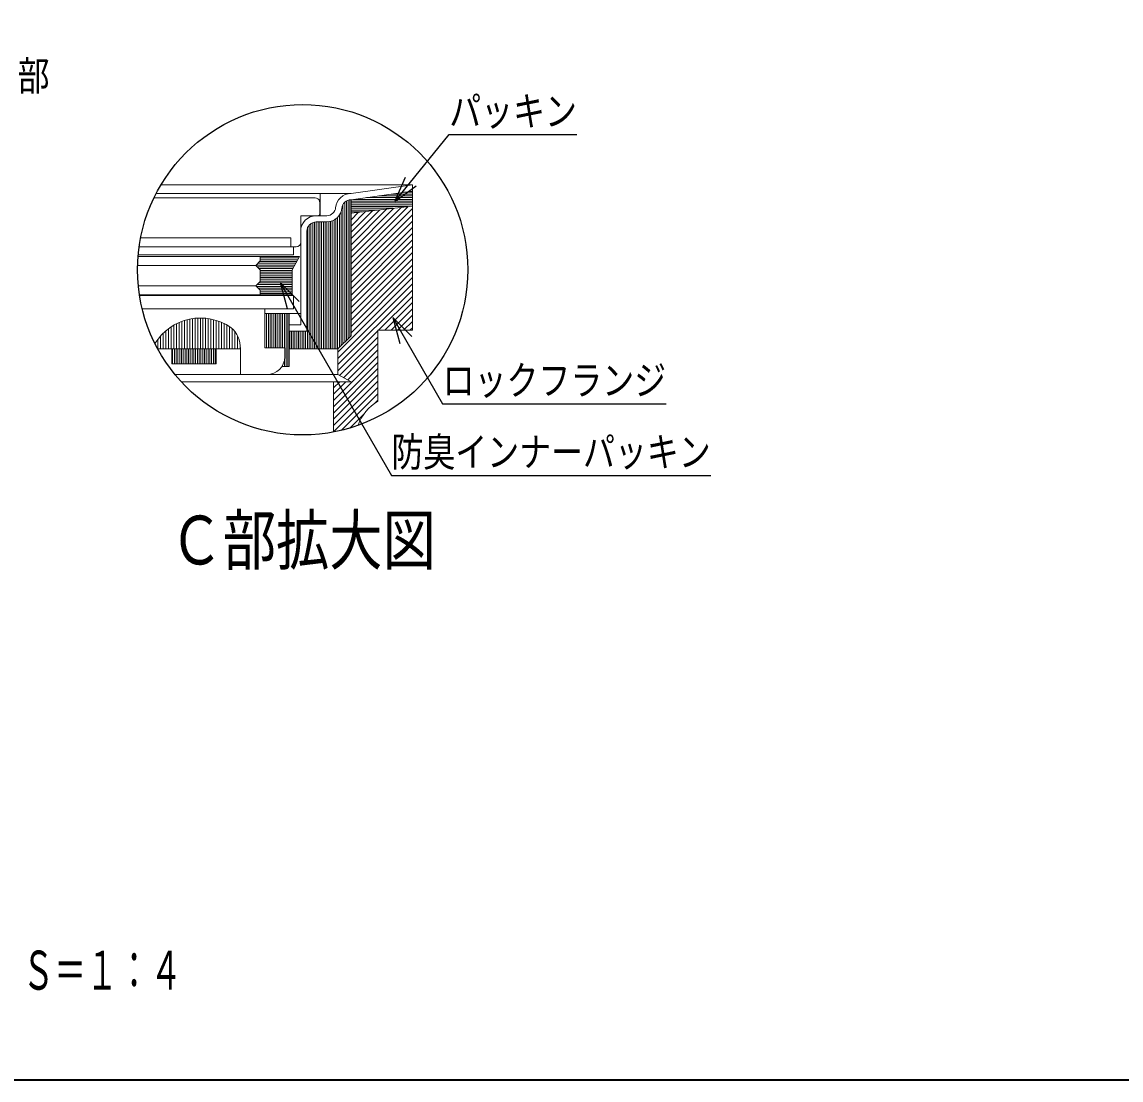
# Model space of a CAD drawing. Units: millimetres, scale not verified, with parts at other scales. Extents: x -1488 to 1365, y -1052 to 870.
# Drawn here: x -614 to 212, y -930 to -135 of the extents above; entities that cross this region are included whole.
import ezdxf
from ezdxf.enums import TextEntityAlignment as Align

# ---------------------------------------------------------------- set-up
doc = ezdxf.new("R2010")
doc.units = ezdxf.units.MM
doc.header["$LTSCALE"] = 10
for name, color, linetype, lineweight in [('0-7_枠細線', 171, 'Continuous', 25), ('0-8_枠中線', 5, 'Continuous', 35), ('0-F', 16, 'Continuous', 15)]:
    doc.layers.add(name, color=color, linetype=linetype, lineweight=lineweight)
doc.layers.add('1-0', color=7, linetype='Continuous')
doc.layers.add('1-1_寸法4', color=7, linetype='Continuous')
doc.styles.add('ＭＳ ゴシック', font='')
doc.styles.get('ＭＳ ゴシック').set_extended_font_data('MS Gothic')

msp = doc.modelspace()

# ---------------------------------------------------------------- linework, layer by layer
at = {"layer": '0-8_枠中線'}
msp.add_lwpolyline([(-1365, -930), (-1365, 870), (1365, 870), (1365, -930)], close=True, dxfattribs=at)
at = {"layer": '0-F'}
for p, q in [((-512.93, -264.1), (-366.45, -264.1)), ((-509.25, -257.53), (-320.31, -257.53)), ((-389.64, -280.76), (-389.64, -264.1)), ((-366.45, -264.1), (-320.31, -257.53)), ((-366.45, -268.81), (-320.31, -262.24)), ((-326.88, -263.18), (-320.31, -263.18)), ((-320.31, -262.15), (-320.31, -257.53)), ((-320.31, -363.11), (-320.31, -257.62)), ((-514.59, -267.43), (-393.31, -267.43)), ((-389.97, -279.43), (-389.97, -270.76)), ((-372.59, -377.04), (-372.59, -272.4)), ((-371.25, -375.71), (-371.25, -270.68)), ((-369.92, -374.38), (-369.92, -269.69)), ((-368.59, -373.04), (-368.59, -269.1)), ((-367.25, -371.71), (-367.25, -268.81)), ((-366.45, -370.9), (-366.45, -268.76)), ((-366.45, -269.84), (-320.31, -269.84)), ((-366.45, -271.18), (-320.31, -271.18)), ((-366.45, -272.51), (-320.31, -272.51)), ((-364.32, -268.51), (-320.31, -268.51)), ((-354.96, -267.18), (-320.31, -267.18)), ((-345.6, -265.84), (-320.31, -265.84)), ((-336.24, -264.51), (-320.31, -264.51)), ((-384.7, -280.76), (-392.64, -280.76)), ((-375.25, -379.71), (-375.25, -280.36)), ((-373.92, -378.38), (-373.92, -277.6)), ((-320.31, -273.48), (-366.45, -278.81)), ((-366.45, -273.84), (-323.46, -273.84)), ((-366.45, -316.78), (-323.52, -273.85)), ((-366.45, -312.06), (-328.85, -274.47)), ((-366.45, -307.35), (-334.18, -275.08)), ((-366.45, -275.18), (-334.99, -275.18)), ((-366.45, -321.49), (-320.31, -275.35)), ((-366.45, -302.63), (-339.51, -275.7)), ((-366.45, -297.92), (-344.84, -276.31)), ((-366.45, -276.51), (-346.53, -276.51)), ((-366.45, -293.2), (-350.17, -276.93)), ((-366.45, -288.49), (-355.5, -277.55)), ((-366.45, -277.84), (-358.06, -277.84)), ((-366.45, -283.78), (-360.83, -278.16)), ((-366.45, -279.06), (-366.16, -278.78)), ((-366.45, -326.2), (-320.31, -280.06)), ((-397.92, -380.76), (-397.92, -287.84)), ((-396.59, -380.76), (-396.59, -286.65)), ((-395.25, -380.76), (-395.25, -285.94)), ((-393.92, -380.76), (-393.92, -285.55)), ((-384.7, -285.43), (-392.64, -285.43)), ((-392.59, -380.76), (-392.59, -285.43)), ((-391.25, -380.76), (-391.25, -285.43)), ((-389.92, -380.76), (-389.92, -285.43)), ((-388.59, -380.76), (-388.59, -285.43)), ((-387.25, -380.76), (-387.25, -285.43)), ((-385.92, -380.76), (-385.92, -285.43)), ((-384.59, -380.76), (-384.59, -285.43)), ((-383.25, -380.76), (-383.25, -285.34)), ((-381.92, -380.76), (-381.92, -285.09)), ((-380.59, -380.76), (-380.59, -284.66)), ((-379.25, -380.76), (-379.25, -284.04)), ((-377.92, -380.76), (-377.92, -283.18)), ((-376.59, -380.76), (-376.59, -282.01)), ((-366.45, -330.92), (-320.31, -284.78)), ((-404.31, -362.76), (-404.31, -292.43)), ((-399.64, -367.43), (-399.64, -292.43)), ((-399.25, -380.76), (-399.25, -290.14)), ((-366.45, -335.63), (-320.31, -289.49)), ((-366.45, -340.35), (-320.31, -294.21)), ((-525.71, -304.1), (-407.64, -304.1)), ((-524.59, -297.43), (-411.64, -297.43)), ((-411.64, -304.1), (-411.64, -297.43)), ((-409.64, -310.09), (-409.64, -304.1)), ((-366.45, -345.06), (-320.31, -298.92)), ((-366.45, -349.77), (-320.31, -303.63)), ((-526.51, -311.39), (-405.31, -311.39)), ((-409.64, -310.09), (-526.4, -310.09)), ((-434.64, -311.39), (-434.64, -314.72)), ((-434.64, -312.51), (-405.9, -312.51)), ((-434.64, -313.84), (-406.61, -313.84)), ((-410.64, -321.39), (-405.31, -311.39)), ((-366.45, -354.49), (-320.31, -308.35)), ((-366.45, -359.2), (-320.31, -313.06)), ((-526.86, -318.06), (-437.97, -318.06)), ((-437.97, -318.06), (-434.64, -314.72)), ((-434.64, -321.39), (-437.97, -318.06)), ((-437.76, -317.84), (-408.75, -317.84)), ((-436.86, -319.18), (-409.46, -319.18)), ((-436.43, -316.51), (-408.04, -316.51)), ((-435.52, -320.51), (-410.17, -320.51)), ((-435.09, -315.18), (-407.33, -315.18)), ((-434.64, -321.39), (-434.64, -330.06)), ((-434.64, -321.84), (-410.64, -321.84)), ((-410.64, -321.39), (-410.64, -340.06)), ((-366.45, -363.92), (-320.31, -317.78)), ((-434.64, -323.18), (-410.64, -323.18)), ((-434.64, -324.51), (-410.64, -324.51)), ((-434.64, -325.84), (-410.64, -325.84)), ((-434.64, -327.18), (-410.64, -327.18)), ((-434.64, -328.51), (-410.64, -328.51)), ((-434.64, -329.84), (-410.64, -329.84)), ((-376.31, -383.2), (-320.31, -327.2)), ((-366.45, -368.63), (-320.31, -322.49)), ((-526.32, -333.39), (-437.97, -333.39)), ((-437.52, -333.84), (-410.64, -333.84)), ((-437.09, -332.51), (-410.64, -332.51)), ((-436.19, -335.18), (-410.64, -335.18)), ((-435.76, -331.18), (-410.64, -331.18)), ((-434.86, -336.51), (-410.64, -336.51)), ((-434.64, -336.72), (-434.64, -340.06)), ((-434.64, -337.84), (-410.64, -337.84)), ((-376.31, -387.92), (-320.31, -331.92)), ((-376.31, -392.63), (-320.31, -336.63)), ((-525.49, -340.06), (-410.64, -340.06)), ((-409.64, -340.76), (-525.38, -340.76)), ((-434.64, -339.18), (-410.64, -339.18)), ((-409.64, -350.76), (-409.64, -340.76)), ((-345.77, -366.81), (-320.31, -341.35)), ((-341.06, -366.81), (-320.31, -346.06)), ((-431.31, -350.76), (-523.37, -350.76)), ((-409.64, -350.76), (-431.31, -350.76)), ((-431.31, -380.09), (-431.31, -350.76)), ((-431.31, -354.1), (-404.31, -354.1)), ((-431.25, -380.09), (-431.25, -354.1)), ((-429.92, -380.09), (-429.92, -354.1)), ((-428.59, -380.09), (-428.59, -354.1)), ((-427.25, -380.09), (-427.25, -354.1)), ((-425.92, -380.09), (-425.92, -354.1)), ((-424.59, -380.09), (-424.59, -354.1)), ((-423.25, -380.09), (-423.25, -354.1)), ((-421.92, -380.09), (-421.92, -354.1)), ((-420.59, -380.09), (-420.59, -354.1)), ((-419.25, -380.09), (-419.25, -354.1)), ((-417.92, -380.09), (-417.92, -354.1)), ((-416.59, -380.09), (-416.59, -354.1)), ((-415.25, -394.1), (-415.25, -354.1)), ((-413.92, -394.1), (-413.92, -354.1)), ((-412.97, -394.1), (-412.97, -354.1)), ((-336.35, -366.81), (-320.31, -350.77)), ((-499.73, -380.76), (-499.73, -363.01)), ((-497.73, -380.76), (-497.73, -361.92)), ((-495.73, -380.76), (-495.73, -360.98)), ((-493.73, -380.76), (-493.73, -360.16)), ((-491.73, -380.76), (-491.73, -359.47)), ((-489.73, -380.76), (-489.73, -358.89)), ((-487.73, -380.76), (-487.73, -358.42)), ((-485.73, -380.76), (-485.73, -358.06)), ((-483.73, -380.76), (-483.73, -357.81)), ((-481.73, -380.76), (-481.73, -357.65)), ((-479.73, -380.76), (-479.73, -357.6)), ((-477.73, -380.76), (-477.73, -357.64)), ((-475.73, -380.76), (-475.73, -357.79)), ((-473.73, -380.76), (-473.73, -358.04)), ((-471.73, -380.76), (-471.73, -358.39)), ((-469.73, -380.76), (-469.73, -358.85)), ((-467.73, -380.76), (-467.73, -359.41)), ((-465.73, -380.76), (-465.73, -360.1)), ((-463.73, -380.76), (-463.73, -360.9)), ((-461.73, -380.76), (-461.73, -361.83)), ((-459.73, -380.76), (-459.73, -362.91)), ((-412.97, -362.76), (-404.31, -362.76)), ((-331.63, -366.81), (-320.31, -355.49)), ((-326.92, -366.81), (-320.31, -360.2)), ((-509.73, -380.76), (-509.73, -371.24)), ((-507.73, -380.76), (-507.73, -369.12)), ((-505.73, -380.76), (-505.73, -367.27)), ((-503.73, -380.76), (-503.73, -365.66)), ((-501.73, -380.76), (-501.73, -364.25)), ((-457.73, -380.76), (-457.73, -364.13)), ((-455.73, -380.76), (-455.73, -365.73)), ((-453.73, -380.76), (-453.73, -367.98)), ((-451.73, -380.76), (-451.73, -371.2)), ((-412.97, -367.43), (-399.64, -367.43)), ((-412.59, -380.76), (-412.59, -367.43)), ((-411.25, -380.76), (-411.25, -367.43)), ((-409.92, -380.76), (-409.92, -367.43)), ((-408.59, -380.76), (-408.59, -367.43)), ((-407.25, -380.76), (-407.25, -367.43)), ((-405.92, -380.76), (-405.92, -367.43)), ((-404.59, -380.76), (-404.59, -367.43)), ((-403.25, -380.76), (-403.25, -367.43)), ((-401.92, -380.76), (-401.92, -367.43)), ((-400.59, -380.76), (-400.59, -367.43)), ((-376.31, -397.35), (-346.31, -367.35)), ((-366.45, -370.9), (-376.31, -380.76)), ((-346.31, -420.15), (-346.31, -366.81)), ((-322.2, -366.81), (-320.31, -364.92)), ((-513.73, -376.98), (-513.73, -376.67)), ((-511.73, -380.76), (-511.73, -373.71)), ((-449.73, -380.76), (-449.73, -378.24)), ((-375.06, -400.82), (-346.31, -372.06)), ((-372.01, -402.47), (-346.31, -376.77)), ((-511.75, -380.76), (-449.64, -380.76)), ((-501.07, -392.1), (-501.07, -380.76)), ((-500.59, -392.1), (-500.59, -380.76)), ((-499.25, -392.1), (-499.25, -380.76)), ((-497.92, -392.1), (-497.92, -380.76)), ((-496.59, -392.1), (-496.59, -380.76)), ((-495.25, -392.1), (-495.25, -380.76)), ((-493.92, -392.1), (-493.92, -380.76)), ((-492.59, -392.1), (-492.59, -380.76)), ((-491.25, -392.1), (-491.25, -380.76)), ((-489.92, -392.1), (-489.92, -380.76)), ((-488.59, -392.1), (-488.59, -380.76)), ((-487.25, -392.1), (-487.25, -380.76)), ((-485.92, -392.1), (-485.92, -380.76)), ((-484.59, -392.1), (-484.59, -380.76)), ((-483.25, -392.1), (-483.25, -380.76)), ((-481.92, -392.1), (-481.92, -380.76)), ((-480.59, -392.1), (-480.59, -380.76)), ((-479.25, -392.1), (-479.25, -380.76)), ((-477.92, -392.1), (-477.92, -380.76)), ((-476.59, -392.1), (-476.59, -380.76)), ((-475.25, -392.1), (-475.25, -380.76)), ((-473.92, -392.1), (-473.92, -380.76)), ((-472.59, -392.1), (-472.59, -380.76)), ((-471.25, -392.1), (-471.25, -380.76)), ((-469.92, -392.1), (-469.92, -380.76)), ((-468.59, -392.1), (-468.59, -380.76)), ((-467.73, -392.1), (-467.73, -380.76)), ((-449.64, -400.09), (-449.64, -380.76)), ((-412.97, -380.76), (-376.31, -380.76)), ((-379.64, -419.54), (-346.31, -386.2)), ((-368.95, -404.13), (-346.31, -381.49)), ((-501.07, -392.1), (-467.73, -392.1)), ((-418.51, -394.1), (-412.97, -394.1)), ((-417.92, -394.1), (-417.92, -393.12)), ((-416.59, -394.1), (-416.59, -389.48)), ((-379.64, -424.25), (-346.31, -390.92)), ((-379.64, -428.96), (-346.31, -395.63)), ((-498.66, -400.15), (-376.31, -400.15)), ((-429.64, -400.09), (-449.64, -400.09)), ((-379.64, -433.68), (-346.31, -400.34)), ((-494.02, -405.48), (-366.45, -405.48)), ((-379.64, -438.39), (-346.31, -405.06)), ((-379.64, -443.24), (-379.64, -405.48)), ((-379.64, -414.82), (-370.3, -405.48)), ((-379.64, -410.11), (-375.01, -405.48)), ((-379.64, -443.11), (-346.31, -409.77)), ((-373.81, -441.99), (-346.31, -414.49)), ((-348.95, -421.84), (-346.31, -419.2)), ((-367.36, -440.26), (-356.81, -429.71))]:
    msp.add_line(p, q, dxfattribs=at)
for points in [[(-404.31, -300.76), (-404.31, -280.76), (-391.31, -280.76)], [(-434.64, -336.72), (-437.97, -333.39), (-434.64, -330.06)], [(-346.31, -366.81), (-320.31, -366.81), (-320.31, -363.11)], [(-416.31, -386.76), (-416.31, -380.09), (-431.31, -380.09)], [(-366.45, -405.48), (-376.31, -400.15), (-376.31, -380.76)]]:
    msp.add_lwpolyline(points, dxfattribs=at)
for centre, radius, start, end in [((-366.45, -275.76), 11.67, 90, 175.84901), ((-393.31, -270.76), 3.33, 24.05455, 90), ((-393.31, -270.76), 3.33, 0, 24.05455), ((-366.45, -275.76), 7, 90, 175.84901), ((-392.64, -292.43), 11.67, 90, 180), ((-391.31, -279.43), 1.33, 270, 360), ((-384.7, -274.1), 6.67, 270, 356.64911), ((-384.7, -274.1), 11.33, 270, 356.64911), ((-392.64, -292.43), 7, 90, 180), ((-407.64, -300.76), 3.33, 270, 360), ((-479.64, -397.6), 40, 55.16629, 148.68485), ((-469.64, -380.09), 20, 358.0749, 50.0295), ((-429.64, -386.76), 13.33, 270, 360), ((-329.64, -449.01), 33.33, 120, 161.13979)]:
    msp.add_arc(centre, radius, start, end, dxfattribs=at)
at = {"layer": '1-0'}
for p, q in [((-333.6, -270.14), (-325.43, -251.88)), ((-333.6, -270.14), (-317.4, -258.41)), ((-419.67, -331.03), (-405.53, -345.17)), ((-419.67, -331.03), (-414.49, -350.35)), ((-334.97, -357.31), (-320.83, -371.45)), ((-334.97, -357.31), (-329.79, -376.63))]:
    msp.add_line(p, q, dxfattribs=at)
for points in [[(-333.6, -270.14), (-292.68, -219.78), (-196.68, -219.78)], [(-419.67, -331.03), (-336.1, -475.78), (-96.1, -475.78)], [(-334.97, -357.31), (-297.62, -421.99), (-129.62, -421.99)]]:
    msp.add_lwpolyline(points, dxfattribs=at)
msp.add_circle((-402.81, -321.32), 124.1, dxfattribs=at)

# ---------------------------------------------------------------- texts
at = {"layer": '0-7_枠細線', "style": 'ＭＳ ゴシック'}
for s, height, width, p in [('Ｃ部拡大図', 36.66, 0.8, (-502.81, -553.73)), ('Ｓ＝１：４', 29.33, 0.6, (-613.52, -870.94))]:
    msp.add_text(s, height=height, dxfattribs=dict(at, width=width)).set_placement(p, align=Align.BOTTOM_LEFT)
at = {"layer": '1-0', "style": 'ＭＳ ゴシック', "width": 0.8}
for s, p in [('パッキン', (-292.68, -219.78)), ('ロックフランジ', (-297.62, -421.99)), ('防臭インナーパッキン', (-336.1, -475.78))]:
    msp.add_text(s, height=21.99, dxfattribs=at).set_placement(p, align=Align.BOTTOM_LEFT)
at = {"layer": '1-1_寸法4', "style": 'ＭＳ ゴシック', "width": 0.8}
msp.add_text('Ｃ部', height=21.99, dxfattribs=at).set_placement((-641.06, -193.29), align=Align.BOTTOM_LEFT)

doc.saveas('drawing.dxf')
